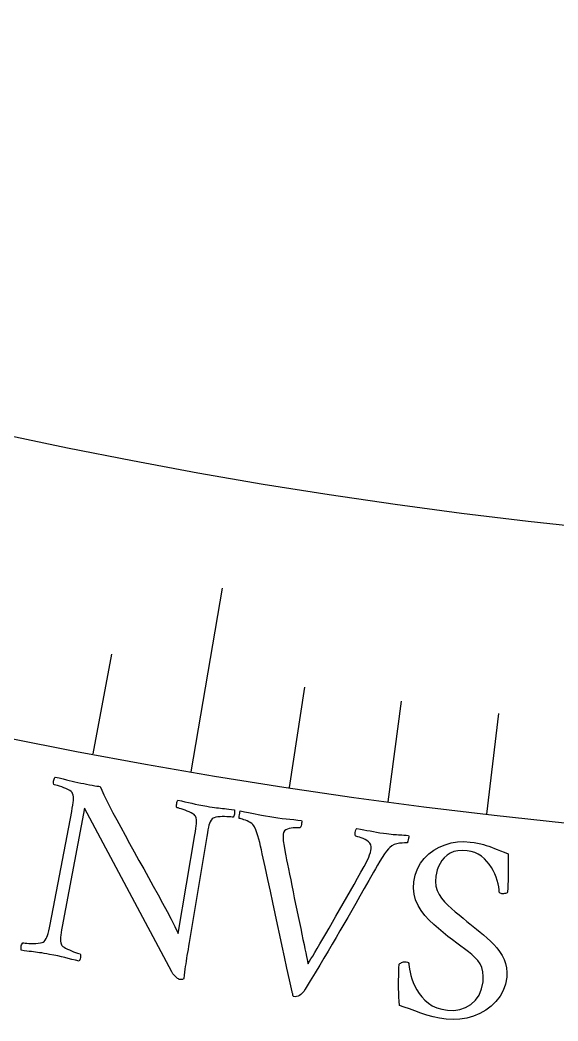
# Model space of a CAD drawing. Header units: millimetres. Extents: x -76 to 76, y -76 to 86.
# Drawn here: x -12.05 to -6.25, y -62.24 to -51.45 of the extents above; entities that cross this region are included whole.
import ezdxf

# ---------------------------------------------------------------- set-up
doc = ezdxf.new("R2010")
doc.units = ezdxf.units.MM
for name, color, linetype in [('CUT_OUTER', 1, 'Continuous'), ('ENGRAVE', 7, 'Continuous'), ('ENGRAVE_FINE', 8, 'Continuous'), ('TEXT', 5, 'Continuous')]:
    doc.layers.add(name, color=color, linetype=linetype)

msp = doc.modelspace()

# ---------------------------------------------------------------- linework, layer by layer
at = {"layer": 'CUT_OUTER'}
msp.add_arc((0.0001, -0.0001), 75.9999, 179.913117, 0.0001, dxfattribs=at)
at = {"layer": 'ENGRAVE'}
msp.add_lwpolyline([(-10.2025, -59.5524), (-9.8637, -57.5748)], dxfattribs=at)
for radius in [74.48, 74.48, 72.485, 68.78, 68.78, 65.854, 60.42, 60.42, 57.228]:
    msp.add_circle((0, 0), radius, dxfattribs=at)
at = {"layer": 'ENGRAVE_FINE'}
for points in [[(-11.2591, -59.3617), (-11.0551, -58.2865)], [(-9.1425, -59.7243), (-8.9769, -58.6425)], [(-8.0795, -59.8774), (-7.9331, -58.7928)], [(-7.0138, -60.0115), (-6.8868, -58.9245)]]:
    msp.add_lwpolyline(points, dxfattribs=at)
at = {"layer": 'TEXT'}
for points in [[(-11.39, -59.6757), (-11.3593, -59.6815), (-11.329, -59.6873), (-11.299, -59.6929), (-11.2694, -59.6985), (-11.2418, -59.7036), (-11.218, -59.7075), (-11.1981, -59.7103), (-11.1819, -59.712), (-11.1645, -59.7529), (-11.142, -59.8018), (-11.1144, -59.8587), (-11.0817, -59.9236), (-11.0447, -59.9948), (-11.0046, -60.0709), (-10.9612, -60.1517), (-10.9145, -60.2374), (-10.8656, -60.3262), (-10.8157, -60.4164), (-10.7648, -60.508), (-10.7129, -60.601), (-10.6609, -60.6943), (-10.6096, -60.7869), (-10.5591, -60.8787), (-10.5095, -60.9697), (-10.4619, -61.058), (-10.4179, -61.1419), (-10.3774, -61.2212), (-10.3405, -61.2959), (-10.1609, -60.2315), (-10.1551, -60.1961), (-10.1503, -60.1645), (-10.1466, -60.1369), (-10.1438, -60.1131), (-10.1429, -60.0916), (-10.1447, -60.0708), (-10.1491, -60.0506), (-10.1561, -60.0311), (-10.1612, -60.023), (-10.1706, -60.0143), (-10.1843, -60.005), (-10.2022, -59.9952), (-10.2226, -59.9855), (-10.2436, -59.9763), (-10.2652, -59.9678), (-10.2876, -59.9599), (-10.3088, -59.953), (-10.3271, -59.9476), (-10.3426, -59.9435), (-10.3553, -59.9408), (-10.3588, -59.932), (-10.3604, -59.9218), (-10.3601, -59.9103), (-10.358, -59.8975), (-10.355, -59.8849), (-10.3522, -59.8744), (-10.3495, -59.8659), (-10.347, -59.8594), (-10.3071, -59.8678), (-10.2685, -59.8762), (-10.2311, -59.8846), (-10.195, -59.8929), (-10.1582, -59.901), (-10.1192, -59.909), (-10.0777, -59.9169), (-10.0338, -59.9245), (-10.0029, -59.9296), (-9.975, -59.934), (-9.95, -59.9377), (-9.928, -59.9407), (-9.9073, -59.9433), (-9.8861, -59.9457), (-9.8647, -59.9481), (-9.8428, -59.9503), (-9.8196, -59.9526), (-9.7941, -59.9553), (-9.7663, -59.9583), (-9.7362, -59.9618), (-9.7346, -59.9687), (-9.7336, -59.977), (-9.7332, -59.9866), (-9.7334, -59.9977), (-9.7347, -60.0093), (-9.7378, -60.0206), (-9.7427, -60.0316), (-9.7493, -60.0424), (-9.7598, -60.041), (-9.7746, -60.0398), (-9.7935, -60.0385), (-9.8165, -60.0374), (-9.8415, -60.0367), (-9.8661, -60.037), (-9.8903, -60.0383), (-9.9141, -60.0405), (-9.9357, -60.0439), (-9.9531, -60.0485), (-9.9664, -60.0543), (-9.9755, -60.0614), (-9.9871, -60.0763), (-9.9967, -60.0926), (-10.0044, -60.1104), (-10.0101, -60.1296), (-10.0151, -60.1521), (-10.0206, -60.1796), (-10.0266, -60.2123), (-10.033, -60.25), (-10.2233, -61.3925), (-10.2298, -61.4315), (-10.2359, -61.468), (-10.2415, -61.502), (-10.2468, -61.5335), (-10.2517, -61.5635), (-10.2563, -61.5929), (-10.2607, -61.6219), (-10.2647, -61.6503), (-10.2688, -61.6796), (-10.273, -61.7114), (-10.2775, -61.7455), (-10.2822, -61.782), (-10.2852, -61.7868), (-10.2895, -61.7903), (-10.2951, -61.7925), (-10.302, -61.7934), (-10.3089, -61.7936), (-10.3147, -61.7935), (-10.3193, -61.7933), (-10.3228, -61.7929), (-10.3295, -61.7909), (-10.3378, -61.7867), (-10.3478, -61.7804), (-10.3596, -61.772), (-10.3722, -61.761), (-10.3849, -61.747), (-10.3976, -61.7301), (-10.4103, -61.7102), (-11.3513, -59.9473), (-11.5923, -61.22), (-11.5987, -61.2553), (-11.6038, -61.2865), (-11.6076, -61.3137), (-11.61, -61.3369), (-11.6107, -61.3579), (-11.6092, -61.3783), (-11.6056, -61.3982), (-11.5998, -61.4175), (-11.5948, -61.4258), (-11.5855, -61.4347), (-11.5721, -61.4442), (-11.5545, -61.4543), (-11.5343, -61.4645), (-11.5134, -61.4742), (-11.4916, -61.4836), (-11.4689, -61.4926), (-11.4473, -61.5005), (-11.4286, -61.5067), (-11.4127, -61.5114), (-11.3997, -61.5143), (-11.3961, -61.5232), (-11.3943, -61.5331), (-11.3941, -61.5443), (-11.3956, -61.5566), (-11.3982, -61.5688), (-11.4013, -61.5793), (-11.4048, -61.5883), (-11.4088, -61.5957), (-11.4496, -61.5853), (-11.4889, -61.5753), (-11.5267, -61.5657), (-11.5632, -61.5565), (-11.6003, -61.5476), (-11.64, -61.5387), (-11.6823, -61.5299), (-11.7272, -61.5211), (-11.7579, -61.5154), (-11.7862, -61.5105), (-11.8123, -61.5064), (-11.8361, -61.5032), (-11.8586, -61.5003), (-11.8807, -61.4975), (-11.9025, -61.4948), (-11.9239, -61.4921), (-11.9467, -61.4892), (-11.9725, -61.4857), (-12.0014, -61.4815), (-12.0334, -61.4768), (-12.0348, -61.4698), (-12.0356, -61.4615), (-12.0358, -61.4518), (-12.0353, -61.4407), (-12.0336, -61.4292), (-12.0301, -61.4179), (-12.0248, -61.4071), (-12.0177, -61.3966), (-12.007, -61.3982), (-11.9921, -61.3997), (-11.9731, -61.4011), (-11.9499, -61.4024), (-11.9247, -61.4032), (-11.8996, -61.4033), (-11.8745, -61.4025), (-11.8494, -61.4011), (-11.8267, -61.3985), (-11.8088, -61.3944), (-11.7957, -61.3888), (-11.7874, -61.3818), (-11.7751, -61.3674), (-11.7647, -61.3516), (-11.7562, -61.3346), (-11.7494, -61.3163), (-11.7433, -61.2947), (-11.7367, -61.2679), (-11.7297, -61.2357), (-11.7223, -61.1982), (-11.4896, -59.9833), (-11.4826, -59.9457), (-11.4772, -59.9129), (-11.4732, -59.8851), (-11.4708, -59.8622), (-11.4701, -59.8421), (-11.4716, -59.8227), (-11.4752, -59.804), (-11.4809, -59.786), (-11.4859, -59.7764), (-11.4957, -59.7664), (-11.5104, -59.7561), (-11.5299, -59.7454), (-11.552, -59.7349), (-11.5744, -59.7252), (-11.5972, -59.7164), (-11.6203, -59.7085), (-11.6417, -59.7017), (-11.6594, -59.6964), (-11.6734, -59.6926), (-11.6837, -59.6902), (-11.6862, -59.6778), (-11.6869, -59.6658), (-11.6859, -59.6541), (-11.6831, -59.6427), (-11.6794, -59.6323), (-11.6757, -59.6234), (-11.6719, -59.616), (-11.668, -59.61), (-11.6229, -59.6204), (-11.5825, -59.63), (-11.5466, -59.639), (-11.5153, -59.6471), (-11.4857, -59.6548), (-11.4549, -59.6621), (-11.423, -59.6691), (-11.39, -59.6757)], [(-9.3551, -60.0372), (-9.3103, -60.0439), (-9.2661, -60.0499), (-9.2225, -60.0552), (-9.1795, -60.0598), (-9.137, -60.0642), (-9.0949, -60.0686), (-9.0532, -60.0732), (-9.0119, -60.0778), (-9.0106, -60.0853), (-9.0105, -60.0954), (-9.0118, -60.108), (-9.0144, -60.1232), (-9.0177, -60.1377), (-9.0214, -60.1483), (-9.0254, -60.155), (-9.0297, -60.1578), (-9.0372, -60.1571), (-9.0487, -60.1568), (-9.0639, -60.1568), (-9.083, -60.1571), (-9.1039, -60.1584), (-9.1245, -60.1612), (-9.1448, -60.1655), (-9.1647, -60.1713), (-9.1824, -60.1796), (-9.196, -60.1912), (-9.2053, -60.2063), (-9.2105, -60.2248), (-9.2118, -60.2545), (-9.2086, -60.2974), (-9.2008, -60.3535), (-9.1885, -60.4229), (-9.1814, -60.4591), (-9.1731, -60.5009), (-9.1636, -60.5481), (-9.153, -60.6009), (-9.1414, -60.6579), (-9.1294, -60.7177), (-9.1168, -60.7803), (-9.1037, -60.8458), (-9.0902, -60.9127), (-9.0765, -60.9797), (-9.0626, -61.0466), (-9.0484, -61.1136), (-9.0344, -61.1793), (-9.0211, -61.2422), (-9.0085, -61.3025), (-8.9965, -61.3601), (-8.9854, -61.4138), (-8.9754, -61.4624), (-8.9664, -61.5058), (-8.9585, -61.5441), (-8.9519, -61.5757), (-8.9469, -61.5992), (-8.9435, -61.6145), (-8.9417, -61.6217), (-8.9358, -61.6125), (-8.9254, -61.5957), (-8.9106, -61.5712), (-8.8914, -61.5391), (-8.8686, -61.5006), (-8.8431, -61.4572), (-8.8148, -61.4089), (-8.7839, -61.3556), (-8.7508, -61.2983), (-8.7161, -61.2381), (-8.6797, -61.1751), (-8.6417, -61.1091), (-8.6028, -61.0414), (-8.5637, -60.9732), (-8.5244, -60.9044), (-8.4849, -60.835), (-8.446, -60.7665), (-8.4083, -60.6999), (-8.3719, -60.6354), (-8.3367, -60.5728), (-8.3236, -60.5492), (-8.3112, -60.5248), (-8.2994, -60.4996), (-8.2883, -60.4735), (-8.2784, -60.448), (-8.2707, -60.4244), (-8.265, -60.4027), (-8.2614, -60.3829), (-8.2608, -60.3609), (-8.2654, -60.3412), (-8.2752, -60.3236), (-8.2902, -60.3083), (-8.3082, -60.295), (-8.3271, -60.2833), (-8.347, -60.2734), (-8.3679, -60.2652), (-8.3876, -60.2586), (-8.4042, -60.2535), (-8.4175, -60.25), (-8.4276, -60.248), (-8.4319, -60.2427), (-8.4343, -60.2342), (-8.4348, -60.2224), (-8.4334, -60.2074), (-8.4306, -60.1923), (-8.4267, -60.18), (-8.4218, -60.1707), (-8.4158, -60.1642), (-8.3784, -60.171), (-8.3421, -60.1778), (-8.3068, -60.1846), (-8.2726, -60.1914), (-8.2384, -60.1981), (-8.2031, -60.2043), (-8.1666, -60.2101), (-8.129, -60.2154), (-8.0981, -60.2195), (-8.0706, -60.2229), (-8.0464, -60.2257), (-8.0255, -60.2278), (-8.0064, -60.2296), (-7.9874, -60.2311), (-7.9686, -60.2324), (-7.9499, -60.2334), (-7.9303, -60.2346), (-7.9085, -60.236), (-7.8846, -60.2376), (-7.8586, -60.2395), (-7.8573, -60.2471), (-7.8573, -60.2574), (-7.8589, -60.2704), (-7.8618, -60.2862), (-7.8654, -60.3012), (-7.8688, -60.3118), (-7.8719, -60.318), (-7.8748, -60.3198), (-7.8862, -60.3192), (-7.9033, -60.3198), (-7.9261, -60.3214), (-7.9547, -60.324), (-7.9848, -60.3293), (-8.0125, -60.3385), (-8.0376, -60.3517), (-8.0602, -60.3689), (-8.0763, -60.3852), (-8.0955, -60.4087), (-8.1175, -60.4393), (-8.1426, -60.4771), (-8.1685, -60.518), (-8.193, -60.5582), (-8.2162, -60.5977), (-8.238, -60.6364), (-8.2886, -60.7261), (-8.3372, -60.812), (-8.3837, -60.8942), (-8.4282, -60.9725), (-8.4713, -61.0483), (-8.514, -61.1226), (-8.5563, -61.1955), (-8.598, -61.267), (-8.6399, -61.3384), (-8.6826, -61.4112), (-8.7261, -61.4854), (-8.7705, -61.5608), (-8.8167, -61.6389), (-8.8658, -61.7211), (-8.9179, -61.8072), (-8.9728, -61.8972), (-8.9884, -61.9208), (-9.0039, -61.9399), (-9.0193, -61.9546), (-9.0346, -61.9649), (-9.0498, -61.9717), (-9.0649, -61.9759), (-9.0797, -61.9776), (-9.0944, -61.9768), (-9.0984, -61.975), (-9.1017, -61.9709), (-9.1043, -61.9645), (-9.1062, -61.9559), (-9.1078, -61.9467), (-9.1096, -61.9388), (-9.1116, -61.9321), (-9.1138, -61.9268), (-9.1427, -61.7963), (-9.1704, -61.6703), (-9.1969, -61.5486), (-9.2223, -61.4313), (-9.2471, -61.3158), (-9.272, -61.1992), (-9.297, -61.0817), (-9.322, -60.9633), (-9.3478, -60.8413), (-9.3753, -60.7131), (-9.4044, -60.5787), (-9.435, -60.4381), (-9.4442, -60.3949), (-9.4535, -60.354), (-9.4629, -60.3152), (-9.4725, -60.2786), (-9.4827, -60.2438), (-9.494, -60.2103), (-9.5064, -60.1781), (-9.5199, -60.1471), (-9.5266, -60.1348), (-9.5364, -60.1231), (-9.5491, -60.112), (-9.5648, -60.1016), (-9.582, -60.092), (-9.5992, -60.0836), (-9.6164, -60.0762), (-9.6336, -60.0699), (-9.6497, -60.0648), (-9.6636, -60.0607), (-9.6753, -60.0577), (-9.6849, -60.0558), (-9.6857, -60.0531), (-9.6854, -60.0457), (-9.684, -60.0335), (-9.6814, -60.0164), (-9.6785, -59.9993), (-9.6759, -59.9867), (-9.6737, -59.9786), (-9.6719, -59.9751), (-9.6262, -59.984), (-9.5847, -59.9924), (-9.5472, -60.0004), (-9.5138, -60.0078), (-9.4803, -60.015), (-9.4427, -60.0223), (-9.401, -60.0297), (-9.3551, -60.0372)], [(-7.1945, -60.3107), (-7.1525, -60.3164), (-7.1143, -60.3228), (-7.0801, -60.33), (-7.0497, -60.3381), (-7.0211, -60.347), (-6.9922, -60.3569), (-6.9631, -60.3677), (-6.9338, -60.3794), (-6.9024, -60.3922), (-6.8675, -60.4061), (-6.8288, -60.4211), (-6.7865, -60.4373), (-6.7847, -60.4937), (-6.7838, -60.5509), (-6.7839, -60.609), (-6.785, -60.6679), (-6.7866, -60.7234), (-6.7883, -60.7714), (-6.79, -60.8118), (-6.7917, -60.8447), (-6.7927, -60.8515), (-6.7967, -60.857), (-6.8039, -60.8613), (-6.8142, -60.8642), (-6.8255, -60.8662), (-6.8355, -60.8673), (-6.8444, -60.8677), (-6.8522, -60.8673), (-6.8616, -60.8655), (-6.8697, -60.8624), (-6.8766, -60.8579), (-6.8823, -60.8522), (-6.8835, -60.8245), (-6.8874, -60.7943), (-6.8938, -60.7617), (-6.9028, -60.7265), (-6.9145, -60.6903), (-6.9289, -60.6545), (-6.9461, -60.6192), (-6.9659, -60.5842), (-6.9886, -60.5507), (-7.014, -60.5196), (-7.0421, -60.4909), (-7.0731, -60.4646), (-7.1069, -60.442), (-7.1436, -60.4244), (-7.1832, -60.4117), (-7.2257, -60.4039), (-7.2798, -60.4006), (-7.3287, -60.404), (-7.3722, -60.4143), (-7.4105, -60.4315), (-7.4441, -60.4538), (-7.4734, -60.4796), (-7.4985, -60.5089), (-7.5193, -60.5416), (-7.5362, -60.576), (-7.5496, -60.6106), (-7.5593, -60.6452), (-7.5655, -60.6799), (-7.5685, -60.7344), (-7.5637, -60.7852), (-7.551, -60.8322), (-7.5303, -60.8753), (-7.5035, -60.9157), (-7.4725, -60.9545), (-7.4372, -60.9915), (-7.3977, -61.0268), (-7.3559, -61.0614), (-7.314, -61.0964), (-7.2719, -61.1317), (-7.2296, -61.1674), (-7.1968, -61.1938), (-7.1624, -61.2215), (-7.1262, -61.2505), (-7.0883, -61.2808), (-7.05, -61.3124), (-7.0126, -61.3453), (-6.9759, -61.3796), (-6.9402, -61.4152), (-6.9067, -61.4525), (-6.8771, -61.4916), (-6.8514, -61.5328), (-6.8294, -61.5759), (-6.8126, -61.6209), (-6.8023, -61.668), (-6.7983, -61.7172), (-6.8008, -61.7683), (-6.8144, -61.8423), (-6.8382, -61.9106), (-6.8723, -61.9731), (-6.9167, -62.0299), (-6.969, -62.0802), (-7.0268, -62.1233), (-7.0902, -62.159), (-7.1591, -62.1874), (-7.2314, -62.208), (-7.3048, -62.2201), (-7.3792, -62.2237), (-7.4547, -62.2188), (-7.5254, -62.2083), (-7.5944, -62.1938), (-7.6615, -62.1755), (-7.7269, -62.1533), (-7.7897, -62.13), (-7.8492, -62.1085), (-7.9053, -62.0889), (-7.9582, -62.0711), (-7.9612, -62.0274), (-7.9634, -61.9822), (-7.9649, -61.9357), (-7.9657, -61.8878), (-7.9659, -61.8407), (-7.9658, -61.7966), (-7.9653, -61.7555), (-7.9644, -61.7174), (-7.9634, -61.6842), (-7.9623, -61.6581), (-7.9612, -61.6389), (-7.9601, -61.6267), (-7.9517, -61.6207), (-7.9428, -61.6153), (-7.9334, -61.6106), (-7.9236, -61.6064), (-7.9135, -61.6032), (-7.9035, -61.6013), (-7.8934, -61.6006), (-7.8832, -61.6013), (-7.8717, -61.6044), (-7.8631, -61.6105), (-7.8574, -61.6195), (-7.8547, -61.6314), (-7.852, -61.6543), (-7.8474, -61.6812), (-7.841, -61.7123), (-7.8327, -61.7474), (-7.8218, -61.7851), (-7.8077, -61.8238), (-7.7903, -61.8633), (-7.7698, -61.9039), (-7.7454, -61.9436), (-7.7166, -61.9807), (-7.6833, -62.0153), (-7.6456, -62.0472), (-7.6027, -62.075), (-7.5537, -62.097), (-7.4986, -62.1134), (-7.4374, -62.1239), (-7.3703, -62.1261), (-7.3063, -62.1164), (-7.2453, -62.0946), (-7.1874, -62.0608), (-7.137, -62.0157), (-7.0983, -61.9599), (-7.0713, -61.8933), (-7.0561, -61.816), (-7.053, -61.7595), (-7.0574, -61.7087), (-7.0692, -61.6637), (-7.0885, -61.6244), (-7.1135, -61.5888), (-7.1428, -61.555), (-7.1762, -61.5228), (-7.2138, -61.4923), (-7.2543, -61.4622), (-7.2963, -61.4312), (-7.3398, -61.3992), (-7.3847, -61.3663), (-7.4345, -61.3271), (-7.485, -61.2862), (-7.5361, -61.2434), (-7.5878, -61.1989), (-7.6374, -61.1521), (-7.6819, -61.1023), (-7.7215, -61.0496), (-7.756, -60.994), (-7.7829, -60.9353), (-7.7995, -60.873), (-7.8058, -60.8073), (-7.8018, -60.7382), (-7.7875, -60.666), (-7.7641, -60.6), (-7.7316, -60.5401), (-7.69, -60.4863), (-7.6413, -60.4391), (-7.5877, -60.3989), (-7.5291, -60.3657), (-7.4654, -60.3395), (-7.3989, -60.3207), (-7.3316, -60.3096), (-7.2634, -60.3063), (-7.1945, -60.3107)]]:
    msp.add_lwpolyline(points, close=True, dxfattribs=at)

doc.saveas('drawing.dxf')
